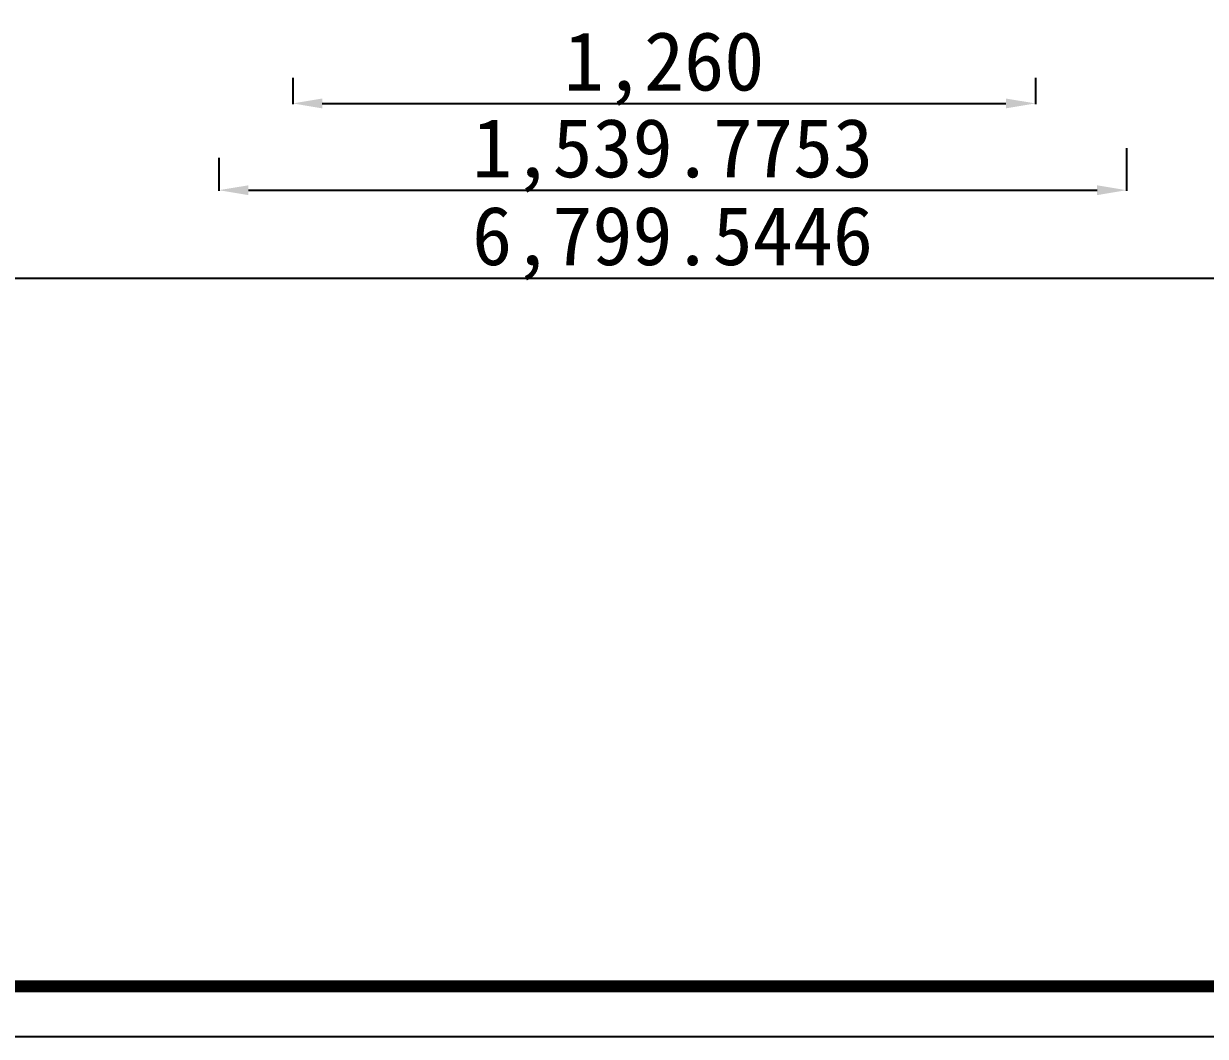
# Model space of a CAD drawing. Extents: x 3172 to 33391, y 13916 to 34175.
# Drawn here: x 26494 to 28499, y 22326 to 24045 of the extents above; entities that cross this region are included whole.
import ezdxf

# ---------------------------------------------------------------- set-up
doc = ezdxf.new("R2010")
doc.units = 0
doc.layers.get('0').update_dxf_attribs({"linetype": 'CONTINUOUS'})
doc.layers.get('DEFPOINTS').update_dxf_attribs({"linetype": 'CONTINUOUS'})
doc.layers.add('3', color=7, linetype='CONTINUOUS')
doc.dimstyles.new('ISO-25', dxfattribs={"dimtxt": 2.5, "dimasz": 2.5, "dimexe": 1.25, "dimexo": 0.625, "dimtad": 1, "dimdec": 4, "dimdsep": 46, "dimlunit": 6, "dimtxsty": 'Standard', "dimcen": 2.5, "dimadec": 0, "dimazin": 0, "dimtfac": 1, "dimtdec": 4, "dimtmove": 0, "dimatfit": 3, "dimfxl": 1, "dimtolj": 1, "dimtzin": 0, "dimarcsym": 0})

# ---------------------------------------------------------------- blocks, each defined once
blk = doc.blocks.new('*D244')
at = {"layer": '3', "color": 0, "linetype": 'Continuous', "lineweight": -2}
for p, q in [((26950.2, 23952.8), (26950.2, 23908.2)), ((28210.2, 23952.8), (28210.2, 23908.2)), ((27000.2, 23909.5), (28160.2, 23909.5))]:
    blk.add_line(p, q, dxfattribs=at)
at = {"layer": '3', "color": 0, "linetype": 'Continuous'}
for points in [[(27000.2, 23917.8), (27000.2, 23901.1), (26950.2, 23909.5)], [(28160.2, 23917.8), (28160.2, 23901.1), (28210.2, 23909.5)]]:
    blk.add_solid(points, dxfattribs=at)
at = {"layer": 'DEFPOINTS', "color": 0, "linetype": 'Continuous'}
for p in [(26950.2, 23953.4), (28210.2, 23953.4), (28210.2, 23909.5)]:
    blk.add_point(p, dxfattribs=at)
at = {"layer": '3', "color": 0, "linetype": 'Continuous', "insert": (27580.2, 23968.4), "char_height": 100, "attachment_point": 5}
blk.add_mtext('\\A1;1,260', dxfattribs=at)
blk = doc.blocks.new('*D245')
at = {"layer": '3', "color": 0, "linetype": 'Continuous', "lineweight": -2}
for p, q in [((28364.8, 23833.5), (28364.8, 23760.9)), ((26825, 23817.3), (26825, 23760.9)), ((26875, 23762.2), (28314.8, 23762.2))]:
    blk.add_line(p, q, dxfattribs=at)
at = {"layer": '3', "color": 0, "linetype": 'Continuous'}
for points in [[(26875, 23770.5), (26875, 23753.8), (26825, 23762.2)], [(28314.8, 23770.5), (28314.8, 23753.8), (28364.8, 23762.2)]]:
    blk.add_solid(points, dxfattribs=at)
at = {"layer": 'DEFPOINTS', "color": 0, "linetype": 'Continuous'}
for p in [(28364.8, 23834.2), (26825, 23817.9), (28364.8, 23762.2)]:
    blk.add_point(p, dxfattribs=at)
at = {"layer": '3', "color": 0, "linetype": 'Continuous', "insert": (27594.9, 23821.1), "char_height": 100, "attachment_point": 5}
blk.add_mtext('\\A1;1,539.7753', dxfattribs=at)
blk = doc.blocks.new('*D246')
at = {"layer": '3', "color": 0, "linetype": 'Continuous', "lineweight": -2}
for p, q in [((24194.9, 23701.3), (24194.9, 23611.8)), ((30994.4, 23701.3), (30994.4, 23611.8)), ((24244.9, 23613.1), (30944.4, 23613.1))]:
    blk.add_line(p, q, dxfattribs=at)
at = {"layer": '3', "color": 0, "linetype": 'Continuous'}
for points in [[(24244.9, 23621.4), (24244.9, 23604.8), (24194.9, 23613.1)], [(30944.4, 23621.4), (30944.4, 23604.8), (30994.4, 23613.1)]]:
    blk.add_solid(points, dxfattribs=at)
at = {"layer": 'DEFPOINTS', "color": 0, "linetype": 'Continuous'}
for p in [(24194.9, 23701.9), (30994.4, 23701.9), (30994.4, 23613.1)]:
    blk.add_point(p, dxfattribs=at)
at = {"layer": '3', "color": 0, "linetype": 'Continuous', "insert": (27594.6, 23672), "char_height": 100, "attachment_point": 5}
blk.add_mtext('\\A1;6,799.5446', dxfattribs=at)

msp = doc.modelspace()

# ---------------------------------------------------------------- linework, layer by layer
msp.add_lwpolyline([(32239.90848, 22325.81086), (32239.90848, 28782.34298), (23114.96217, 28782.34298), (23114.96217, 22325.81086)], close=True)
at = {"const_width": 20.34528}
msp.add_lwpolyline([(32155.13649, 22410.58284), (32155.13649, 28697.571), (23221.32059, 28697.571), (23221.32059, 22410.58284)], close=True, dxfattribs=at)

# ---------------------------------------------------------------- dimensions: what is measured, and where the dimension line sits
at = {"layer": '3', "linetype": 'Continuous'}
for base, p1, p2, picture, middle in [((28210.19152, 23909.47309), (26950.19152, 23953.40838), (28210.19152, 23953.40838), '*D244', (27580.19152, 23968.43142)), ((28364.80174, 23762.17239), (26825.02645, 23817.92576), (28364.80174, 23834.15757), '*D245', (27594.91409, 23821.13073)), ((30994.40221, 23613.08905), (24194.85763, 23701.91209), (30994.40221, 23701.91209), '*D246', (27594.62992, 23672.04739))]:
    dim = msp.add_linear_dim(base=base, p1=p1, p2=p2, dimstyle='ISO-25', override={"dimscale": 1, "dimtxt": 100, "dimasz": 50}, dxfattribs=at)
    dim.commit()
    dim.dimension.update_dxf_attribs({"geometry": picture, "text_midpoint": middle})

doc.saveas('drawing.dxf')
